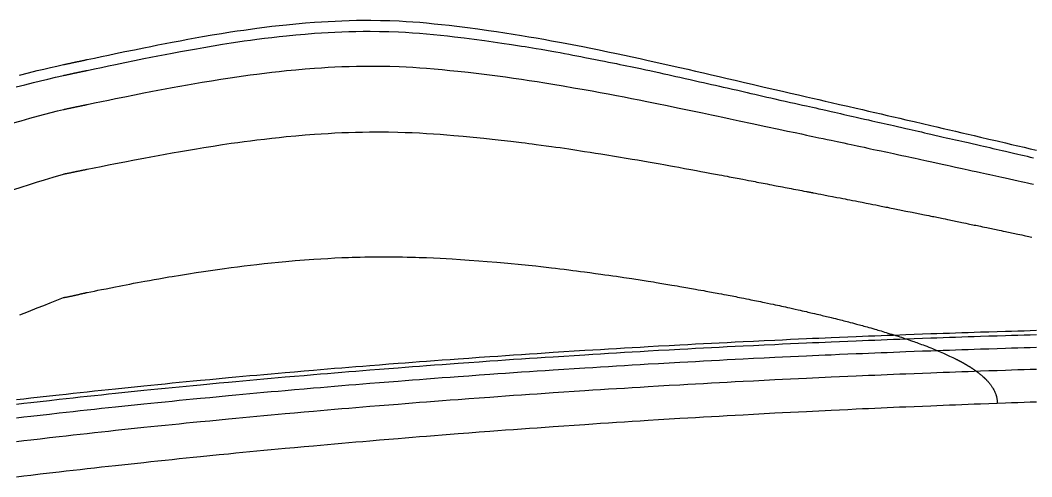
# Model space of a CAD drawing. Extents: x 0 to 9000, y -315 to 2087.
# Drawn here: x 5401 to 6892, y 1413 to 2087 of the extents above; entities that cross this region are included whole.
import ezdxf

# ---------------------------------------------------------------- set-up
doc = ezdxf.new("R2010")
doc.units = 0

msp = doc.modelspace()

# ---------------------------------------------------------------- linework, layer by layer
at = {"layer": 'LAY0', "color": 2}
for points in [[(5465.02, 2021.12), (5465.75, 2021.28), (5466.48, 2021.43), (5467.21, 2021.59), (5467.94, 2021.75), (5468.91, 2021.96), (5469.88, 2022.17), (5470.85, 2022.38), (5471.58, 2022.53), (5472.31, 2022.69), (5473.04, 2022.85), (5473.77, 2023), (5474.5, 2023.16), (5475.22, 2023.32), (5475.95, 2023.47), (5476.68, 2023.63), (5477.65, 2023.84), (5478.62, 2024.04), (5479.6, 2024.25), (5480.33, 2024.41), (5481.05, 2024.56), (5481.78, 2024.72), (5482.51, 2024.88), (5483.24, 2025.03), (5483.97, 2025.19), (5484.7, 2025.34), (5485.43, 2025.5), (5486.4, 2025.71), (5487.37, 2025.91), (5488.34, 2026.12), (5489.07, 2026.28), (5489.8, 2026.43), (5490.53, 2026.59), (5491.26, 2026.74), (5491.98, 2026.9), (5492.71, 2027.05), (5493.44, 2027.21), (5494.17, 2027.36), (5495.14, 2027.57), (5496.11, 2027.77), (5497.09, 2027.98), (5497.81, 2028.14), (5498.54, 2028.29), (5499.27, 2028.45), (5500, 2028.6), (5510.38, 2030.8), (5520.78, 2033), (5531.18, 2035.2), (5541.59, 2037.38), (5555.49, 2040.28), (5569.39, 2043.15), (5583.29, 2045.98), (5593.72, 2048.08), (5604.15, 2050.15), (5614.58, 2052.19), (5625, 2054.2), (5636.69, 2056.41), (5648.05, 2058.51), (5659.12, 2060.52), (5669.93, 2062.43), (5683.98, 2064.84), (5697.67, 2067.1), (5711.06, 2069.22), (5720.94, 2070.72), (5730.71, 2072.16), (5740.39, 2073.52), (5750, 2074.83), (5761.13, 2076.27), (5772.09, 2077.61), (5782.9, 2078.85), (5793.58, 2080), (5807.6, 2081.38), (5821.42, 2082.6), (5835.05, 2083.65), (5845.16, 2084.33), (5855.18, 2084.93), (5865.12, 2085.43), (5875, 2085.84), (5885.91, 2086.19), (5896.71, 2086.43), (5907.41, 2086.56), (5918.02, 2086.57), (5932.02, 2086.41), (5945.87, 2086.05), (5959.58, 2085.49), (5969.78, 2084.94), (5979.92, 2084.27), (5989.99, 2083.49), (6000, 2082.6), (6011.12, 2081.5), (6022.3, 2080.33), (6033.57, 2079.08), (6044.93, 2077.74), (6060.23, 2075.84), (6075.72, 2073.79), (6091.42, 2071.59), (6103.35, 2069.84), (6115.42, 2068.01), (6127.63, 2066.08), (6140, 2064.07), (6150.87, 2062.25), (6161.83, 2060.37), (6172.89, 2058.42), (6184.06, 2056.41), (6199.17, 2053.61), (6214.57, 2050.69), (6230.3, 2047.62), (6242.35, 2045.22), (6254.63, 2042.73), (6267.18, 2040.15), (6280, 2037.46), (6291.68, 2034.99), (6303.36, 2032.48), (6315.04, 2029.94), (6326.72, 2027.38), (6342.29, 2023.92), (6357.86, 2020.43), (6373.42, 2016.91), (6385.07, 2014.25), (6396.73, 2011.57), (6408.37, 2008.89), (6420, 2006.2), (6431.65, 2003.49), (6443.31, 2000.78), (6454.97, 1998.06), (6466.64, 1995.34), (6482.2, 1991.71), (6497.77, 1988.08), (6513.34, 1984.46), (6525.01, 1981.75), (6536.68, 1979.05), (6548.34, 1976.37), (6560, 1973.7), (6569.17, 1971.6), (6578.34, 1969.51), (6587.51, 1967.41), (6596.67, 1965.3), (6608.9, 1962.5), (6621.12, 1959.69), (6633.34, 1956.87), (6642.51, 1954.76), (6651.67, 1952.64), (6660.84, 1950.53), (6670, 1948.41), (6679.17, 1946.29), (6688.34, 1944.16), (6697.5, 1942.04), (6706.67, 1939.91), (6718.9, 1937.07), (6731.12, 1934.23), (6743.34, 1931.38), (6752.51, 1929.25), (6761.67, 1927.11), (6770.84, 1924.97), (6780, 1922.83), (6789.17, 1920.69), (6798.34, 1918.54), (6807.5, 1916.4), (6816.67, 1914.25), (6828.89, 1911.39), (6841.12, 1908.52), (6853.34, 1905.65), (6862.5, 1903.5), (6871.67, 1901.35), (6880.84, 1899.19), (6890, 1897.04), (6899.17, 1894.88)], [(5465.02, 2005.2), (5465.75, 2005.35), (5466.48, 2005.51), (5467.21, 2005.66), (5467.94, 2005.82), (5468.91, 2006.03), (5469.88, 2006.24), (5470.85, 2006.44), (5471.58, 2006.6), (5472.31, 2006.76), (5473.04, 2006.91), (5473.77, 2007.06), (5474.5, 2007.22), (5475.22, 2007.37), (5475.95, 2007.53), (5476.68, 2007.68), (5477.65, 2007.89), (5478.63, 2008.1), (5479.6, 2008.31), (5480.33, 2008.46), (5481.05, 2008.62), (5481.78, 2008.78), (5482.51, 2008.93), (5483.24, 2009.08), (5483.97, 2009.24), (5484.7, 2009.39), (5485.43, 2009.55), (5486.4, 2009.76), (5487.37, 2009.96), (5488.34, 2010.17), (5489.07, 2010.33), (5489.8, 2010.48), (5490.53, 2010.64), (5491.26, 2010.79), (5491.98, 2010.94), (5492.71, 2011.1), (5493.44, 2011.25), (5494.17, 2011.41), (5495.14, 2011.61), (5496.11, 2011.82), (5497.08, 2012.03), (5497.81, 2012.18), (5498.54, 2012.34), (5499.27, 2012.49), (5500, 2012.64), (5510.38, 2014.81), (5520.77, 2016.99), (5531.18, 2019.17), (5541.59, 2021.34), (5555.49, 2024.23), (5569.39, 2027.1), (5583.3, 2029.92), (5593.73, 2032.01), (5604.16, 2034.07), (5614.58, 2036.08), (5625, 2038.06), (5637.46, 2040.38), (5649.34, 2042.55), (5660.72, 2044.58), (5671.65, 2046.49), (5685.66, 2048.87), (5699.12, 2051.08), (5712.18, 2053.13), (5721.76, 2054.58), (5731.23, 2055.96), (5740.63, 2057.27), (5750, 2058.53), (5761.07, 2059.94), (5772, 2061.26), (5782.79, 2062.49), (5793.45, 2063.63), (5807.47, 2065), (5821.29, 2066.22), (5834.94, 2067.28), (5845.07, 2067.97), (5855.12, 2068.57), (5865.09, 2069.09), (5875, 2069.52), (5885.48, 2069.88), (5895.96, 2070.12), (5906.41, 2070.26), (5916.86, 2070.28), (5930.77, 2070.14), (5944.66, 2069.81), (5958.52, 2069.28), (5968.91, 2068.75), (5979.28, 2068.12), (5989.65, 2067.37), (6000, 2066.52), (6010.34, 2065.57), (6020.6, 2064.55), (6030.88, 2063.46), (6041.27, 2062.28), (6055.45, 2060.57), (6070.2, 2058.68), (6085.74, 2056.57), (6098.08, 2054.82), (6111.14, 2052.92), (6125.06, 2050.83), (6140, 2048.53), (6145.35, 2047.69), (6150.74, 2046.82), (6156.18, 2045.93), (6161.68, 2045.01), (6169.15, 2043.74), (6176.79, 2042.41), (6184.66, 2041.01), (6190.72, 2039.91), (6196.96, 2038.77), (6203.38, 2037.57), (6210, 2036.33), (6215.84, 2035.22), (6221.68, 2034.1), (6227.51, 2032.97), (6233.35, 2031.83), (6241.13, 2030.31), (6248.91, 2028.77), (6256.68, 2027.23), (6262.51, 2026.07), (6268.34, 2024.91), (6274.17, 2023.75), (6280, 2022.58), (6285.19, 2021.54), (6290.36, 2020.49), (6295.55, 2019.42), (6300.81, 2018.33), (6307.97, 2016.82), (6315.4, 2015.24), (6323.2, 2013.56), (6329.36, 2012.22), (6335.84, 2010.8), (6342.7, 2009.28), (6350, 2007.66), (6355.79, 2006.37), (6361.61, 2005.07), (6367.44, 2003.76), (6373.29, 2002.45), (6381.09, 2000.7), (6388.9, 1998.95), (6396.71, 1997.2), (6402.55, 1995.89), (6408.39, 1994.59), (6414.2, 1993.3), (6420, 1992.02), (6425.84, 1990.73), (6431.68, 1989.43), (6437.52, 1988.12), (6443.35, 1986.8), (6451.13, 1985.03), (6458.91, 1983.25), (6466.68, 1981.46), (6472.51, 1980.11), (6478.34, 1978.76), (6484.17, 1977.41), (6490, 1976.06), (6495.81, 1974.72), (6501.64, 1973.37), (6507.46, 1972.02), (6513.3, 1970.68), (6521.08, 1968.9), (6528.87, 1967.13), (6536.66, 1965.37), (6542.5, 1964.06), (6548.34, 1962.76), (6554.17, 1961.47), (6560, 1960.2), (6564.59, 1959.19), (6569.18, 1958.19), (6573.76, 1957.17), (6578.35, 1956.15), (6584.46, 1954.78), (6590.57, 1953.4), (6596.68, 1952.02), (6601.26, 1950.97), (6605.84, 1949.93), (6610.42, 1948.88), (6615, 1947.83), (6619.57, 1946.79), (6624.15, 1945.74), (6628.73, 1944.69), (6633.31, 1943.65), (6639.43, 1942.25), (6645.55, 1940.86), (6651.67, 1939.48), (6656.25, 1938.45), (6660.84, 1937.42), (6665.42, 1936.4), (6670, 1935.39), (6674.59, 1934.37), (6679.18, 1933.35), (6683.76, 1932.32), (6688.35, 1931.28), (6694.46, 1929.89), (6700.57, 1928.5), (6706.68, 1927.09), (6711.26, 1926.04), (6715.84, 1924.98), (6720.42, 1923.92), (6725, 1922.86), (6729.57, 1921.8), (6734.15, 1920.74), (6738.73, 1919.68), (6743.31, 1918.62), (6749.43, 1917.21), (6755.55, 1915.81), (6761.66, 1914.41), (6766.25, 1913.36), (6770.84, 1912.33), (6775.42, 1911.29), (6780, 1910.27), (6784.59, 1909.24), (6789.17, 1908.21), (6793.76, 1907.17), (6798.35, 1906.12), (6804.46, 1904.72), (6810.57, 1903.31), (6816.68, 1901.89), (6821.26, 1900.82), (6825.84, 1899.76), (6830.42, 1898.69), (6835, 1897.62), (6839.58, 1896.55), (6844.16, 1895.48), (6848.74, 1894.41), (6853.32, 1893.34), (6859.43, 1891.92), (6865.54, 1890.5), (6871.66, 1889.09), (6876.24, 1888.04), (6880.83, 1886.99), (6885.42, 1885.95), (6890, 1884.91), (6894.58, 1883.88)], [(5400.16, 2005.82), (5413.08, 2009.08), (5426.02, 2012.23), (5435.75, 2014.54), (5445.49, 2016.79), (5455.25, 2018.98), (5465.02, 2021.12)], [(5465.02, 1955.05), (5465.75, 1955.2), (5466.48, 1955.35), (5467.21, 1955.5), (5467.94, 1955.65), (5468.91, 1955.85), (5469.88, 1956.05), (5470.85, 1956.25), (5471.58, 1956.4), (5472.31, 1956.56), (5473.04, 1956.71), (5473.77, 1956.86), (5474.5, 1957.01), (5475.22, 1957.16), (5475.95, 1957.32), (5476.68, 1957.47), (5477.65, 1957.68), (5478.63, 1957.88), (5479.6, 1958.09), (5480.33, 1958.24), (5481.06, 1958.39), (5481.78, 1958.55), (5482.51, 1958.7), (5483.24, 1958.86), (5483.97, 1959.01), (5484.7, 1959.16), (5485.43, 1959.32), (5486.4, 1959.52), (5487.37, 1959.73), (5488.34, 1959.94), (5489.07, 1960.09), (5489.8, 1960.24), (5490.53, 1960.4), (5491.26, 1960.55), (5491.99, 1960.71), (5492.71, 1960.86), (5493.44, 1961.01), (5494.17, 1961.17), (5495.14, 1961.37), (5496.11, 1961.57), (5497.08, 1961.78), (5497.81, 1961.93), (5498.54, 1962.08), (5499.27, 1962.23), (5500, 1962.38), (5510.4, 1964.54), (5520.8, 1966.69), (5531.2, 1968.83), (5541.61, 1970.96), (5555.49, 1973.77), (5569.38, 1976.55), (5583.27, 1979.3), (5593.7, 1981.33), (5604.13, 1983.34), (5614.56, 1985.32), (5625, 1987.27), (5636.36, 1989.36), (5647.49, 1991.36), (5658.42, 1993.27), (5669.15, 1995.11), (5683.19, 1997.44), (5696.96, 1999.64), (5710.49, 2001.72), (5720.5, 2003.2), (5730.42, 2004.61), (5740.24, 2005.96), (5750, 2007.25), (5761.08, 2008.65), (5772, 2009.95), (5782.79, 2011.16), (5793.45, 2012.29), (5807.47, 2013.65), (5821.29, 2014.86), (5834.94, 2015.91), (5845.07, 2016.6), (5855.12, 2017.2), (5865.09, 2017.72), (5875, 2018.16), (5886.02, 2018.54), (5896.91, 2018.82), (5907.67, 2019), (5918.3, 2019.07), (5932.32, 2019), (5946.15, 2018.75), (5959.82, 2018.31), (5969.97, 2017.86), (5980.05, 2017.3), (5990.05, 2016.63), (6000, 2015.86), (6011.51, 2014.87), (6023.04, 2013.82), (6034.59, 2012.69), (6046.16, 2011.5), (6061.64, 2009.81), (6077.17, 2008), (6092.77, 2006.06), (6104.51, 2004.53), (6116.29, 2002.94), (6128.12, 2001.27), (6140, 1999.53), (6151.49, 1997.8), (6162.99, 1996.02), (6174.49, 1994.2), (6186.01, 1992.33), (6201.43, 1989.77), (6216.91, 1987.12), (6232.49, 1984.38), (6244.24, 1982.26), (6256.08, 1980.09), (6267.99, 1977.87), (6280, 1975.58), (6291.21, 1973.42), (6302.34, 1971.24), (6313.45, 1969.06), (6324.58, 1966.85), (6339.54, 1963.84), (6354.71, 1960.76), (6370.23, 1957.57), (6382.16, 1955.1), (6394.39, 1952.54), (6406.99, 1949.89), (6420, 1947.13), (6427.33, 1945.57), (6436.62, 1943.59), (6447.84, 1941.19), (6460.78, 1938.43), (6479.98, 1934.33), (6500.01, 1930.05), (6519.21, 1925.95), (6532.16, 1923.19), (6543.38, 1920.81), (6552.67, 1918.84), (6560, 1917.29), (6564.75, 1916.29), (6569.41, 1915.3), (6574, 1914.33), (6578.53, 1913.38), (6584.52, 1912.11), (6590.49, 1910.84), (6596.48, 1909.57), (6601.01, 1908.61), (6605.59, 1907.63), (6610.25, 1906.64), (6615, 1905.63), (6620.84, 1904.38), (6625.91, 1903.3), (6630.46, 1902.33), (6634.65, 1901.43), (6639.93, 1900.31), (6645.08, 1899.2), (6650.35, 1898.07), (6654.54, 1897.18), (6659.09, 1896.2), (6664.16, 1895.12), (6670, 1893.87), (6674.76, 1892.85), (6679.42, 1891.85), (6684, 1890.87), (6688.53, 1889.89), (6694.52, 1888.6), (6700.49, 1887.32), (6706.48, 1886.02), (6711.01, 1885.04), (6715.59, 1884.05), (6720.25, 1883.04), (6725, 1882), (6728.89, 1881.16), (6733.13, 1880.24), (6737.68, 1879.25), (6742.47, 1878.2), (6749.12, 1876.75), (6755.87, 1875.29), (6762.52, 1873.84), (6767.32, 1872.8), (6771.87, 1871.81), (6776.11, 1870.89), (6780, 1870.05), (6784.76, 1869.02), (6789.42, 1868.01), (6794.01, 1867.01), (6798.54, 1866.02), (6804.53, 1864.72), (6810.49, 1863.41), (6816.47, 1862.09), (6821, 1861.1), (6825.58, 1860.09), (6830.24, 1859.06), (6835, 1858.01), (6839.22, 1857.07), (6843.63, 1856.1), (6848.2, 1855.09), (6852.89, 1854.05), (6859.28, 1852.64), (6865.71, 1851.22), (6872.1, 1849.81), (6876.79, 1848.78), (6881.36, 1847.78), (6885.78, 1846.82), (6890, 1845.9), (6894.77, 1844.86)], [(5395.3, 1988.15), (5407.67, 1991.35), (5420.63, 1994.61), (5430.86, 1997.12), (5441.6, 1999.71), (5452.95, 2002.39), (5465.02, 2005.2)], [(5389.36, 1934.64), (5402.41, 1938.4), (5415.25, 1942.01), (5427.91, 1945.47), (5437.31, 1947.98), (5446.62, 1950.41), (5455.85, 1952.77), (5465.02, 1955.05)], [(5465.02, 1859.83), (5465.75, 1859.96), (5466.48, 1860.1), (5467.21, 1860.23), (5467.94, 1860.37), (5468.91, 1860.56), (5469.88, 1860.76), (5470.86, 1860.95), (5471.58, 1861.09), (5472.31, 1861.24), (5473.04, 1861.38), (5473.77, 1861.53), (5474.5, 1861.68), (5475.23, 1861.82), (5475.96, 1861.97), (5476.68, 1862.12), (5477.66, 1862.33), (5478.63, 1862.53), (5479.6, 1862.73), (5480.33, 1862.89), (5481.05, 1863.04), (5481.78, 1863.19), (5482.51, 1863.34), (5483.24, 1863.5), (5483.97, 1863.65), (5484.7, 1863.8), (5485.43, 1863.96), (5486.4, 1864.17), (5487.37, 1864.37), (5488.34, 1864.58), (5489.07, 1864.73), (5489.8, 1864.89), (5490.53, 1865.04), (5491.26, 1865.19), (5491.98, 1865.35), (5492.71, 1865.5), (5493.44, 1865.65), (5494.17, 1865.81), (5495.14, 1866.01), (5496.11, 1866.21), (5497.09, 1866.42), (5497.82, 1866.57), (5498.55, 1866.72), (5499.27, 1866.86), (5500, 1867.01), (5510.3, 1869.07), (5520.66, 1871.15), (5531.06, 1873.22), (5541.49, 1875.3), (5555.44, 1878.04), (5569.41, 1880.76), (5583.38, 1883.43), (5593.83, 1885.4), (5604.26, 1887.32), (5614.65, 1889.21), (5625, 1891.04), (5637.46, 1893.19), (5649.34, 1895.21), (5660.71, 1897.11), (5671.65, 1898.89), (5685.66, 1901.11), (5699.13, 1903.17), (5712.18, 1905.08), (5721.77, 1906.43), (5731.24, 1907.72), (5740.63, 1908.95), (5750, 1910.13), (5760.99, 1911.44), (5771.85, 1912.68), (5782.6, 1913.84), (5793.23, 1914.92), (5807.24, 1916.24), (5821.08, 1917.42), (5834.76, 1918.47), (5844.92, 1919.17), (5855.01, 1919.8), (5865.04, 1920.35), (5875, 1920.83), (5885.25, 1921.23), (5895.53, 1921.55), (5905.85, 1921.78), (5916.2, 1921.92), (5930.04, 1921.96), (5943.94, 1921.84), (5957.89, 1921.56), (5968.38, 1921.24), (5978.9, 1920.83), (5989.44, 1920.33), (6000, 1919.75), (6010.11, 1919.11), (6020.13, 1918.41), (6030.16, 1917.64), (6040.31, 1916.8), (6054.22, 1915.56), (6068.79, 1914.16), (6084.31, 1912.57), (6096.74, 1911.24), (6110.05, 1909.76), (6124.39, 1908.12), (6140, 1906.29), (6145.29, 1905.65), (6150.61, 1904.99), (6156, 1904.31), (6161.47, 1903.6), (6168.9, 1902.61), (6176.54, 1901.57), (6184.42, 1900.47), (6190.52, 1899.6), (6196.8, 1898.69), (6203.29, 1897.73), (6210, 1896.73), (6215.65, 1895.87), (6221.4, 1895), (6227.23, 1894.1), (6233.12, 1893.19), (6241.04, 1891.95), (6248.98, 1890.7), (6256.9, 1889.45), (6262.79, 1888.51), (6268.62, 1887.58), (6274.36, 1886.66), (6280, 1885.76), (6285.76, 1884.83), (6291.56, 1883.88), (6297.4, 1882.91), (6303.26, 1881.92), (6311.1, 1880.58), (6318.96, 1879.21), (6326.79, 1877.84), (6332.65, 1876.8), (6338.47, 1875.76), (6344.26, 1874.72), (6350, 1873.68), (6354.6, 1872.84), (6359.81, 1871.89), (6365.57, 1870.84), (6371.78, 1869.7), (6380.53, 1868.09), (6389.48, 1866.45), (6398.23, 1864.84), (6404.44, 1863.69), (6410.19, 1862.63), (6415.4, 1861.67), (6420, 1860.83), (6422.89, 1860.29), (6425.8, 1859.76), (6428.72, 1859.21), (6431.64, 1858.67), (6435.55, 1857.94), (6439.46, 1857.2), (6443.37, 1856.46), (6446.29, 1855.91), (6449.21, 1855.36), (6452.11, 1854.8), (6455, 1854.25), (6457.81, 1853.72), (6460.67, 1853.17), (6463.59, 1852.61), (6466.54, 1852.04), (6470.51, 1851.28), (6474.49, 1850.52), (6478.46, 1849.75), (6481.41, 1849.18), (6484.33, 1848.62), (6487.19, 1848.07), (6490, 1847.53), (6493.37, 1846.88), (6496.47, 1846.28), (6499.38, 1845.72), (6502.16, 1845.18), (6505.74, 1844.49), (6509.26, 1843.81), (6512.84, 1843.12), (6515.62, 1842.59), (6518.53, 1842.03), (6521.63, 1841.43), (6525, 1840.79), (6528.57, 1840.1), (6531.75, 1839.49), (6534.66, 1838.93), (6537.37, 1838.41), (6540.81, 1837.75), (6544.19, 1837.11), (6547.63, 1836.45), (6550.34, 1835.93), (6553.25, 1835.38), (6556.43, 1834.77), (6560, 1834.08), (6560.88, 1833.92), (6561.76, 1833.75), (6562.64, 1833.58), (6563.52, 1833.41), (6564.69, 1833.18), (6565.87, 1832.96), (6567.05, 1832.73), (6567.93, 1832.56), (6568.81, 1832.39), (6569.69, 1832.22), (6570.57, 1832.06), (6573.64, 1831.46), (6577.23, 1830.77), (6581.29, 1829.99), (6585.76, 1829.12), (6592.14, 1827.89), (6598.71, 1826.61), (6605.09, 1825.37), (6609.56, 1824.51), (6613.62, 1823.72), (6617.21, 1823.02), (6620.28, 1822.42), (6624.11, 1821.68), (6628.11, 1820.9), (6632.24, 1820.09), (6636.48, 1819.26), (6642.25, 1818.13), (6648.05, 1816.99), (6653.81, 1815.85), (6658.05, 1815.01), (6662.18, 1814.19), (6666.18, 1813.4), (6670, 1812.63), (6672.52, 1812.12), (6674.91, 1811.64), (6677.2, 1811.18), (6679.42, 1810.73), (6682.32, 1810.15), (6685.18, 1809.58), (6688.08, 1809), (6690.3, 1808.55), (6692.59, 1808.09), (6694.98, 1807.61), (6697.5, 1807.11), (6699.79, 1806.65), (6702.08, 1806.19), (6704.37, 1805.73), (6706.67, 1805.28), (6709.72, 1804.66), (6712.78, 1804.05), (6715.83, 1803.44), (6718.13, 1802.98), (6720.42, 1802.53), (6722.71, 1802.07), (6725, 1801.61), (6727.24, 1801.16), (6729.5, 1800.71), (6731.79, 1800.25), (6734.1, 1799.78), (6737.2, 1799.16), (6740.3, 1798.54), (6743.4, 1797.91), (6745.71, 1797.45), (6748, 1796.98), (6750.26, 1796.53), (6752.5, 1796.07), (6754.78, 1795.61), (6757.07, 1795.14), (6759.36, 1794.67), (6761.66, 1794.2), (6764.72, 1793.57), (6767.79, 1792.94), (6770.85, 1792.31), (6773.15, 1791.83), (6775.44, 1791.35), (6777.72, 1790.88), (6780, 1790.4), (6782.35, 1789.91), (6784.66, 1789.42), (6786.96, 1788.94), (6789.23, 1788.46), (6792.24, 1787.84), (6795.25, 1787.21), (6798.27, 1786.58), (6800.54, 1786.11), (6802.83, 1785.63), (6805.15, 1785.15), (6807.5, 1784.67), (6809.79, 1784.19), (6812.08, 1783.72), (6814.37, 1783.24), (6816.67, 1782.77), (6819.72, 1782.14), (6822.78, 1781.51), (6825.83, 1780.87), (6828.13, 1780.4), (6830.42, 1779.93), (6832.71, 1779.45), (6835, 1778.98), (6837.28, 1778.51), (6839.57, 1778.03), (6841.86, 1777.56), (6844.15, 1777.08), (6847.22, 1776.44), (6850.29, 1775.8), (6853.35, 1775.16), (6855.65, 1774.68), (6857.94, 1774.2), (6860.22, 1773.72), (6862.5, 1773.24), (6864.8, 1772.76), (6867.1, 1772.27), (6869.39, 1771.79), (6871.68, 1771.3), (6874.73, 1770.65), (6877.78, 1770), (6880.83, 1769.35), (6883.12, 1768.85), (6885.41, 1768.36), (6887.7, 1767.86), (6890, 1767.36), (6892.32, 1766.86)], [(5391.51, 1836.85), (5402.7, 1840.47), (5414.99, 1844.37), (5425.25, 1847.58), (5436.72, 1851.14), (5449.8, 1855.17), (5465.02, 1859.83)], [(5465.02, 1677.81), (5465.66, 1677.91), (5466.28, 1678), (5466.9, 1678.1), (5467.51, 1678.21), (5468.35, 1678.35), (5469.24, 1678.51), (5470.19, 1678.69), (5470.96, 1678.83), (5471.81, 1678.99), (5472.73, 1679.17), (5473.77, 1679.38), (5474.5, 1679.52), (5475.22, 1679.67), (5475.95, 1679.83), (5476.68, 1679.98), (5477.66, 1680.19), (5478.63, 1680.41), (5479.6, 1680.62), (5480.33, 1680.79), (5481.06, 1680.95), (5481.79, 1681.11), (5482.51, 1681.28), (5483.24, 1681.44), (5483.97, 1681.61), (5484.7, 1681.78), (5485.43, 1681.95), (5486.4, 1682.17), (5487.37, 1682.4), (5488.34, 1682.63), (5489.07, 1682.8), (5489.8, 1682.96), (5490.53, 1683.13), (5491.26, 1683.3), (5491.98, 1683.46), (5492.71, 1683.63), (5493.44, 1683.79), (5494.16, 1683.96), (5495.14, 1684.18), (5496.11, 1684.39), (5497.08, 1684.61), (5497.81, 1684.77), (5498.54, 1684.92), (5499.27, 1685.07), (5500, 1685.22), (5505.21, 1686.28), (5510.41, 1687.33), (5515.62, 1688.38), (5520.82, 1689.43), (5527.76, 1690.81), (5534.7, 1692.2), (5541.65, 1693.57), (5546.86, 1694.59), (5552.07, 1695.6), (5557.28, 1696.61), (5562.5, 1697.61), (5568.26, 1698.71), (5573.89, 1699.77), (5579.39, 1700.8), (5584.77, 1701.79), (5591.79, 1703.07), (5598.66, 1704.3), (5605.39, 1705.49), (5610.36, 1706.35), (5615.28, 1707.2), (5620.16, 1708.02), (5625, 1708.82), (5637.27, 1710.83), (5649.02, 1712.71), (5660.32, 1714.48), (5671.22, 1716.14), (5685.23, 1718.21), (5698.75, 1720.14), (5711.88, 1721.93), (5721.54, 1723.19), (5731.09, 1724.39), (5740.56, 1725.53), (5750, 1726.61), (5760.72, 1727.79), (5771.37, 1728.9), (5781.96, 1729.95), (5792.48, 1730.93), (5806.44, 1732.14), (5820.3, 1733.24), (5834.07, 1734.23), (5844.36, 1734.9), (5854.6, 1735.5), (5864.82, 1736.05), (5875, 1736.53), (5880.05, 1736.75), (5885.13, 1736.94), (5890.23, 1737.12), (5895.35, 1737.27), (5902.23, 1737.45), (5909.16, 1737.6), (5916.14, 1737.71), (5921.42, 1737.77), (5926.74, 1737.81), (5932.1, 1737.84), (5937.5, 1737.84), (5942.5, 1737.83), (5947.53, 1737.8), (5952.58, 1737.75), (5957.68, 1737.69), (5964.52, 1737.58), (5971.44, 1737.45), (5978.44, 1737.28), (5983.74, 1737.14), (5989.1, 1736.98), (5994.52, 1736.8), (6000, 1736.61), (6010.47, 1736.2), (6020.03, 1735.76), (6029.09, 1735.28), (6037.97, 1734.75), (6050.02, 1733.96), (6062.87, 1733.03), (6077.2, 1731.9), (6089.43, 1730.89), (6103.47, 1729.69), (6120, 1728.24), (6140, 1726.44), (6145.27, 1725.95), (6150.55, 1725.44), (6155.88, 1724.9), (6161.27, 1724.34), (6168.62, 1723.54), (6176.18, 1722.69), (6184.03, 1721.77), (6190.14, 1721.03), (6196.49, 1720.25), (6203.09, 1719.42), (6210, 1718.54), (6215.49, 1717.83), (6221.17, 1717.08), (6226.99, 1716.31), (6232.93, 1715.51), (6240.97, 1714.42), (6249.05, 1713.32), (6257.08, 1712.23), (6263.02, 1711.41), (6268.84, 1710.61), (6274.51, 1709.83), (6280, 1709.08), (6282.74, 1708.7), (6285.51, 1708.32), (6288.3, 1707.92), (6291.11, 1707.52), (6294.91, 1706.96), (6298.78, 1706.39), (6302.71, 1705.8), (6305.71, 1705.34), (6308.75, 1704.87), (6311.85, 1704.39), (6315, 1703.9), (6317.9, 1703.44), (6320.81, 1702.97), (6323.73, 1702.5), (6326.65, 1702.03), (6330.56, 1701.39), (6334.46, 1700.74), (6338.36, 1700.1), (6341.28, 1699.61), (6344.2, 1699.12), (6347.1, 1698.62), (6350, 1698.13), (6352.84, 1697.65), (6355.72, 1697.15), (6358.64, 1696.65), (6361.58, 1696.15), (6365.53, 1695.46), (6369.48, 1694.78), (6373.43, 1694.09), (6376.37, 1693.57), (6379.28, 1693.06), (6382.16, 1692.56), (6385, 1692.06), (6387.71, 1691.58), (6390.54, 1691.08), (6393.45, 1690.57), (6396.43, 1690.04), (6400.47, 1689.32), (6404.54, 1688.6), (6408.58, 1687.87), (6411.56, 1687.34), (6414.47, 1686.82), (6417.29, 1686.31), (6420, 1685.82), (6422.75, 1685.32), (6425.51, 1684.82), (6428.28, 1684.31), (6431.05, 1683.79), (6434.75, 1683.1), (6438.44, 1682.4), (6442.14, 1681.69), (6444.91, 1681.16), (6447.67, 1680.62), (6450.42, 1680.09), (6453.17, 1679.55), (6455.87, 1679.02), (6458.61, 1678.48), (6461.37, 1677.93), (6464.16, 1677.38), (6467.89, 1676.63), (6471.63, 1675.88), (6475.36, 1675.13), (6478.14, 1674.56), (6480.9, 1674), (6483.63, 1673.44), (6486.33, 1672.89), (6489.28, 1672.28), (6492.3, 1671.66), (6495.36, 1671.03), (6498.47, 1670.39), (6502.66, 1669.51), (6506.86, 1668.64), (6511.04, 1667.76), (6514.15, 1667.1), (6517.21, 1666.45), (6520.22, 1665.81), (6523.17, 1665.17), (6526.21, 1664.52), (6529.28, 1663.85), (6532.35, 1663.18), (6535.43, 1662.51), (6539.54, 1661.6), (6543.66, 1660.68), (6547.77, 1659.75), (6550.85, 1659.05), (6553.91, 1658.35), (6556.96, 1657.64), (6560, 1656.93), (6562.2, 1656.41), (6564.45, 1655.88), (6566.74, 1655.34), (6569.06, 1654.79), (6572.19, 1654.05), (6575.32, 1653.3), (6578.45, 1652.56), (6580.77, 1652), (6583.05, 1651.45), (6585.3, 1650.91), (6587.5, 1650.38), (6589.76, 1649.83), (6592.04, 1649.28), (6594.33, 1648.72), (6596.63, 1648.16), (6599.72, 1647.4), (6602.8, 1646.64), (6605.88, 1645.88), (6608.18, 1645.3), (6610.47, 1644.73), (6612.75, 1644.16), (6615, 1643.59), (6617.47, 1642.96), (6619.9, 1642.34), (6622.3, 1641.72), (6624.65, 1641.11), (6627.74, 1640.31), (6630.78, 1639.51), (6633.77, 1638.71), (6635.98, 1638.12), (6638.17, 1637.53), (6640.34, 1636.95), (6642.5, 1636.36), (6644.88, 1635.7), (6647.24, 1635.05), (6649.58, 1634.4), (6651.9, 1633.74), (6654.96, 1632.87), (6657.99, 1632), (6661.01, 1631.13), (6663.26, 1630.47), (6665.51, 1629.8), (6667.76, 1629.13), (6670, 1628.46), (6672.6, 1627.67), (6675.12, 1626.91), (6677.57, 1626.16), (6679.97, 1625.42), (6683.07, 1624.46), (6686.08, 1623.53), (6689.02, 1622.6), (6691.19, 1621.92), (6693.32, 1621.24), (6695.42, 1620.57), (6697.5, 1619.9), (6699.98, 1619.09), (6702.42, 1618.29), (6704.82, 1617.5), (6707.18, 1616.71), (6710.26, 1615.67), (6713.29, 1614.64), (6716.27, 1613.61), (6718.48, 1612.83), (6720.67, 1612.06), (6722.84, 1611.28), (6725, 1610.51), (6727.42, 1609.62), (6729.81, 1608.74), (6732.17, 1607.86), (6734.51, 1606.98), (6737.58, 1605.8), (6740.62, 1604.62), (6743.63, 1603.43), (6745.86, 1602.53), (6748.09, 1601.62), (6750.3, 1600.71), (6752.5, 1599.79), (6754.92, 1598.77), (6757.31, 1597.75), (6759.68, 1596.72), (6762.03, 1595.69), (6765.12, 1594.3), (6768.18, 1592.91), (6771.19, 1591.51), (6773.43, 1590.45), (6775.64, 1589.39), (6777.83, 1588.32), (6780, 1587.25), (6780.32, 1587.09), (6780.64, 1586.93), (6780.96, 1586.77), (6781.28, 1586.61), (6781.71, 1586.4), (6782.13, 1586.18), (6782.56, 1585.97), (6782.88, 1585.8), (6783.2, 1585.64), (6783.51, 1585.48), (6783.83, 1585.31), (6784.15, 1585.15), (6784.47, 1584.98), (6784.79, 1584.82), (6785.11, 1584.65), (6785.54, 1584.43), (6785.97, 1584.2), (6786.39, 1583.98), (6786.71, 1583.81), (6787.03, 1583.64), (6787.35, 1583.47), (6787.67, 1583.3), (6787.99, 1583.12), (6788.32, 1582.95), (6788.64, 1582.77), (6788.96, 1582.6), (6789.39, 1582.37), (6789.81, 1582.13), (6790.24, 1581.9), (6790.55, 1581.72), (6790.87, 1581.55), (6791.19, 1581.37), (6791.5, 1581.2), (6791.82, 1581.02), (6792.15, 1580.83), (6792.47, 1580.65), (6792.79, 1580.47), (6793.22, 1580.23), (6793.65, 1579.98), (6794.07, 1579.74), (6794.39, 1579.55), (6794.7, 1579.37), (6795.02, 1579.19), (6795.33, 1579.01), (6795.66, 1578.81), (6795.98, 1578.62), (6796.31, 1578.43), (6796.63, 1578.24), (6797.06, 1577.99), (6797.48, 1577.73), (6797.91, 1577.47), (6798.22, 1577.28), (6798.54, 1577.09), (6798.85, 1576.9), (6799.17, 1576.71), (6799.49, 1576.5), (6799.82, 1576.3), (6800.14, 1576.1), (6800.46, 1575.9), (6800.89, 1575.63), (6801.32, 1575.36), (6801.74, 1575.09), (6802.06, 1574.89), (6802.37, 1574.69), (6802.69, 1574.49), (6803, 1574.28), (6803.33, 1574.07), (6803.65, 1573.86), (6803.98, 1573.65), (6804.3, 1573.43), (6804.73, 1573.15), (6805.15, 1572.86), (6805.58, 1572.58), (6805.89, 1572.37), (6806.21, 1572.15), (6806.52, 1571.94), (6806.83, 1571.72), (6807.16, 1571.5), (6807.49, 1571.27), (6807.81, 1571.04), (6808.13, 1570.82), (6808.56, 1570.52), (6808.99, 1570.21), (6809.41, 1569.91), (6809.73, 1569.68), (6810.04, 1569.45), (6810.35, 1569.23), (6810.66, 1569), (6810.99, 1568.76), (6811.32, 1568.51), (6811.65, 1568.27), (6811.97, 1568.03), (6812.4, 1567.71), (6812.82, 1567.38), (6813.25, 1567.06), (6813.56, 1566.81), (6813.88, 1566.57), (6814.19, 1566.33), (6814.5, 1566.08), (6815.41, 1565.36), (6816.3, 1564.63), (6817.18, 1563.9), (6818.04, 1563.18), (6819.17, 1562.2), (6820.27, 1561.23), (6821.34, 1560.25), (6822.12, 1559.52), (6822.89, 1558.78), (6823.65, 1558.04), (6824.39, 1557.3), (6824.21, 1557.49), (6824.03, 1557.67), (6823.84, 1557.85), (6823.66, 1558.03), (6823.42, 1558.27), (6823.17, 1558.51), (6822.92, 1558.75), (6822.73, 1558.93), (6822.54, 1559.12), (6822.35, 1559.3), (6822.16, 1559.48), (6822.5, 1559.16), (6822.83, 1558.84), (6823.16, 1558.52), (6823.49, 1558.2), (6823.92, 1557.77), (6824.35, 1557.35), (6824.77, 1556.92), (6825.08, 1556.6), (6825.39, 1556.28), (6825.69, 1555.96), (6826, 1555.64), (6826.64, 1554.95), (6827.27, 1554.26), (6827.88, 1553.57), (6828.48, 1552.87), (6829.26, 1551.95), (6830.01, 1551.03), (6830.74, 1550.1), (6831.28, 1549.4), (6831.79, 1548.71), (6832.3, 1548.01), (6832.79, 1547.31), (6833.54, 1546.21), (6834.25, 1545.11), (6834.93, 1544), (6835.57, 1542.9), (6836.38, 1541.42), (6837.12, 1539.94), (6837.81, 1538.46), (6838.28, 1537.35), (6838.72, 1536.23), (6839.12, 1535.12), (6839.49, 1534), (6839.58, 1533.72), (6839.66, 1533.44), (6839.75, 1533.17), (6839.83, 1532.89), (6839.93, 1532.52), (6840.03, 1532.15), (6840.13, 1531.78), (6840.2, 1531.5), (6840.27, 1531.22), (6840.33, 1530.94), (6840.4, 1530.66), (6840.54, 1529.97), (6840.68, 1529.27), (6840.8, 1528.58), (6840.91, 1527.88), (6841.04, 1526.95), (6841.14, 1526.02), (6841.23, 1525.09), (6841.27, 1524.39), (6841.3, 1523.69), (6841.32, 1522.98), (6841.33, 1522.28)], [(5400.32, 1652.18), (5413.16, 1657.3), (5426.03, 1662.38), (5435.71, 1666.2), (5445.43, 1670.04), (5455.2, 1673.91), (5465.02, 1677.81)], [(5395.82, 1527.29), (5406.24, 1528.48), (5416.65, 1529.67), (5430.54, 1531.25), (5444.43, 1532.81), (5458.32, 1534.35), (5468.74, 1535.5), (5479.16, 1536.64), (5489.58, 1537.77), (5500, 1538.9), (5510.41, 1540.02), (5520.83, 1541.12), (5531.24, 1542.22), (5541.65, 1543.32), (5555.54, 1544.76), (5569.43, 1546.19), (5583.32, 1547.6), (5593.74, 1548.66), (5604.16, 1549.7), (5614.58, 1550.74), (5625, 1551.76), (5635.41, 1552.79), (5645.83, 1553.8), (5656.24, 1554.8), (5666.66, 1555.8), (5680.54, 1557.12), (5694.43, 1558.42), (5708.32, 1559.71), (5718.74, 1560.67), (5729.16, 1561.63), (5739.58, 1562.57), (5750, 1563.51), (5760.41, 1564.44), (5770.83, 1565.37), (5781.24, 1566.28), (5791.66, 1567.19), (5805.55, 1568.4), (5819.43, 1569.59), (5833.32, 1570.77), (5843.74, 1571.64), (5854.16, 1572.51), (5864.58, 1573.37), (5875, 1574.23), (5885.41, 1575.08), (5895.83, 1575.92), (5906.24, 1576.76), (5916.66, 1577.59), (5930.55, 1578.68), (5944.44, 1579.77), (5958.33, 1580.84), (5968.74, 1581.64), (5979.16, 1582.43), (5989.58, 1583.22), (6000, 1584), (6011.66, 1584.87), (6023.33, 1585.73), (6034.99, 1586.58), (6046.66, 1587.42), (6062.21, 1588.53), (6077.77, 1589.63), (6093.32, 1590.72), (6104.99, 1591.53), (6116.66, 1592.33), (6128.33, 1593.12), (6140, 1593.9), (6151.66, 1594.68), (6163.33, 1595.44), (6174.99, 1596.21), (6186.66, 1596.96), (6202.21, 1597.95), (6217.77, 1598.93), (6233.33, 1599.9), (6244.99, 1600.62), (6256.66, 1601.33), (6268.33, 1602.03), (6280, 1602.72), (6291.66, 1603.41), (6303.33, 1604.09), (6314.99, 1604.76), (6326.66, 1605.43), (6342.22, 1606.3), (6357.77, 1607.16), (6373.33, 1608.01), (6384.99, 1608.64), (6396.66, 1609.26), (6408.33, 1609.88), (6420, 1610.48), (6431.66, 1611.08), (6443.33, 1611.67), (6455, 1612.26), (6466.66, 1612.84), (6482.22, 1613.6), (6497.77, 1614.34), (6513.33, 1615.08), (6525, 1615.62), (6536.66, 1616.15), (6548.33, 1616.68), (6560, 1617.2), (6569.17, 1617.6), (6578.33, 1618), (6587.5, 1618.4), (6596.66, 1618.79), (6608.89, 1619.3), (6621.11, 1619.81), (6633.33, 1620.31), (6642.5, 1620.68), (6651.66, 1621.05), (6660.83, 1621.41), (6670, 1621.76), (6679.17, 1622.12), (6688.33, 1622.47), (6697.5, 1622.81), (6706.66, 1623.15), (6718.89, 1623.6), (6731.11, 1624.04), (6743.33, 1624.48), (6752.5, 1624.8), (6761.67, 1625.11), (6770.83, 1625.42), (6780, 1625.73), (6789.17, 1626.04), (6798.33, 1626.34), (6807.5, 1626.64), (6816.66, 1626.93), (6828.89, 1627.31), (6841.11, 1627.69), (6853.33, 1628.06), (6862.5, 1628.34), (6871.67, 1628.61), (6880.83, 1628.87), (6890, 1629.14), (6899.17, 1629.39)], [(5395.82, 1520.59), (5406.24, 1521.79), (5416.65, 1522.98), (5430.54, 1524.56), (5444.43, 1526.12), (5458.32, 1527.67), (5468.74, 1528.82), (5479.16, 1529.97), (5489.58, 1531.1), (5500, 1532.23), (5510.41, 1533.35), (5520.83, 1534.47), (5531.24, 1535.57), (5541.65, 1536.66), (5555.54, 1538.11), (5569.43, 1539.54), (5583.32, 1540.96), (5593.74, 1542.01), (5604.16, 1543.06), (5614.58, 1544.1), (5625, 1545.14), (5635.41, 1546.16), (5645.83, 1547.18), (5656.24, 1548.18), (5666.66, 1549.18), (5680.54, 1550.51), (5694.43, 1551.81), (5708.32, 1553.11), (5718.74, 1554.07), (5729.16, 1555.03), (5739.58, 1555.98), (5750, 1556.92), (5760.41, 1557.86), (5770.83, 1558.79), (5781.24, 1559.71), (5791.66, 1560.62), (5805.55, 1561.82), (5819.43, 1563.02), (5833.32, 1564.2), (5843.74, 1565.08), (5854.16, 1565.95), (5864.58, 1566.82), (5875, 1567.68), (5885.41, 1568.53), (5895.83, 1569.38), (5906.24, 1570.22), (5916.66, 1571.05), (5930.55, 1572.15), (5944.44, 1573.24), (5958.33, 1574.32), (5968.74, 1575.12), (5979.16, 1575.91), (5989.58, 1576.7), (6000, 1577.49), (6011.66, 1578.36), (6023.33, 1579.23), (6034.99, 1580.08), (6046.66, 1580.93), (6062.21, 1582.05), (6077.77, 1583.15), (6093.32, 1584.24), (6104.99, 1585.05), (6116.66, 1585.85), (6128.33, 1586.65), (6140, 1587.44), (6151.66, 1588.22), (6163.33, 1588.99), (6174.99, 1589.76), (6186.66, 1590.51), (6202.21, 1591.51), (6217.77, 1592.49), (6233.33, 1593.46), (6244.99, 1594.18), (6256.66, 1594.9), (6268.33, 1595.6), (6280, 1596.31), (6291.66, 1597), (6303.33, 1597.68), (6314.99, 1598.36), (6326.66, 1599.03), (6342.21, 1599.91), (6357.77, 1600.77), (6373.33, 1601.62), (6384.99, 1602.25), (6396.66, 1602.88), (6408.33, 1603.5), (6420, 1604.11), (6431.66, 1604.72), (6443.33, 1605.32), (6455, 1605.91), (6466.66, 1606.49), (6482.22, 1607.25), (6497.77, 1608), (6513.33, 1608.73), (6525, 1609.28), (6536.66, 1609.82), (6548.33, 1610.35), (6560, 1610.88), (6569.17, 1611.29), (6578.33, 1611.69), (6587.5, 1612.09), (6596.66, 1612.48), (6608.89, 1613), (6621.11, 1613.51), (6633.33, 1614.01), (6642.5, 1614.38), (6651.66, 1614.75), (6660.83, 1615.12), (6670, 1615.48), (6679.17, 1615.84), (6688.33, 1616.19), (6697.5, 1616.54), (6706.66, 1616.89), (6718.89, 1617.34), (6731.11, 1617.78), (6743.33, 1618.21), (6752.5, 1618.54), (6761.66, 1618.86), (6770.83, 1619.17), (6780, 1619.49), (6789.17, 1619.8), (6798.33, 1620.11), (6807.5, 1620.41), (6816.66, 1620.7), (6828.89, 1621.09), (6841.11, 1621.47), (6853.33, 1621.84), (6862.5, 1622.12), (6871.67, 1622.39), (6880.83, 1622.66), (6890, 1622.93), (6899.17, 1623.19)], [(5395.83, 1500.43), (5406.24, 1501.64), (5416.65, 1502.84), (5430.54, 1504.43), (5444.43, 1506), (5458.32, 1507.56), (5468.74, 1508.72), (5479.16, 1509.87), (5489.58, 1511.02), (5500, 1512.16), (5510.41, 1513.29), (5520.83, 1514.41), (5531.24, 1515.53), (5541.65, 1516.63), (5555.54, 1518.09), (5569.43, 1519.53), (5583.32, 1520.96), (5593.74, 1522.02), (5604.16, 1523.08), (5614.58, 1524.13), (5625, 1525.18), (5635.41, 1526.21), (5645.83, 1527.24), (5656.24, 1528.26), (5666.66, 1529.27), (5680.54, 1530.6), (5694.43, 1531.92), (5708.32, 1533.22), (5718.74, 1534.19), (5729.16, 1535.16), (5739.58, 1536.12), (5750, 1537.08), (5760.41, 1538.03), (5770.83, 1538.97), (5781.24, 1539.9), (5791.66, 1540.82), (5805.55, 1542.04), (5819.43, 1543.24), (5833.32, 1544.43), (5843.74, 1545.32), (5854.16, 1546.2), (5864.58, 1547.08), (5875, 1547.96), (5885.42, 1548.82), (5895.83, 1549.68), (5906.24, 1550.53), (5916.66, 1551.37), (5930.55, 1552.49), (5944.44, 1553.58), (5958.32, 1554.67), (5968.74, 1555.48), (5979.16, 1556.29), (5989.58, 1557.09), (6000, 1557.89), (6011.66, 1558.78), (6023.33, 1559.66), (6034.99, 1560.52), (6046.66, 1561.38), (6062.21, 1562.51), (6077.77, 1563.63), (6093.32, 1564.73), (6104.99, 1565.55), (6116.66, 1566.36), (6128.33, 1567.17), (6140, 1567.98), (6151.67, 1568.78), (6163.33, 1569.56), (6175, 1570.34), (6186.66, 1571.11), (6202.21, 1572.12), (6217.77, 1573.11), (6233.32, 1574.1), (6244.99, 1574.83), (6256.66, 1575.55), (6268.33, 1576.27), (6280, 1576.99), (6291.67, 1577.7), (6303.33, 1578.4), (6315, 1579.09), (6326.66, 1579.76), (6342.22, 1580.66), (6357.77, 1581.53), (6373.33, 1582.4), (6384.99, 1583.04), (6396.66, 1583.68), (6408.33, 1584.31), (6420, 1584.94), (6431.67, 1585.56), (6443.33, 1586.17), (6455, 1586.78), (6466.66, 1587.37), (6482.22, 1588.14), (6497.77, 1588.9), (6513.33, 1589.65), (6524.99, 1590.21), (6536.66, 1590.76), (6548.33, 1591.31), (6560, 1591.85), (6569.17, 1592.27), (6578.33, 1592.69), (6587.5, 1593.1), (6596.66, 1593.5), (6608.89, 1594.03), (6621.11, 1594.54), (6633.33, 1595.06), (6642.5, 1595.44), (6651.66, 1595.82), (6660.83, 1596.19), (6670, 1596.57), (6679.17, 1596.94), (6688.33, 1597.3), (6697.5, 1597.66), (6706.66, 1598.01), (6718.89, 1598.47), (6731.11, 1598.93), (6743.33, 1599.37), (6752.5, 1599.71), (6761.66, 1600.03), (6770.83, 1600.36), (6780, 1600.69), (6789.17, 1601.01), (6798.33, 1601.33), (6807.5, 1601.64), (6816.67, 1601.94), (6828.89, 1602.34), (6841.11, 1602.73), (6853.33, 1603.11), (6862.5, 1603.4), (6871.66, 1603.68), (6880.83, 1603.96), (6890, 1604.24), (6899.16, 1604.52)], [(5395.83, 1465.59), (5406.24, 1466.81), (5416.66, 1468.03), (5430.54, 1469.64), (5444.43, 1471.24), (5458.31, 1472.82), (5468.73, 1474), (5479.15, 1475.16), (5489.58, 1476.33), (5500, 1477.48), (5510.42, 1478.62), (5520.83, 1479.76), (5531.24, 1480.89), (5541.66, 1482.01), (5555.54, 1483.49), (5569.43, 1484.96), (5583.32, 1486.41), (5593.73, 1487.49), (5604.15, 1488.57), (5614.57, 1489.63), (5625, 1490.69), (5635.42, 1491.74), (5645.83, 1492.78), (5656.25, 1493.82), (5666.66, 1494.84), (5680.55, 1496.2), (5694.43, 1497.55), (5708.32, 1498.88), (5718.73, 1499.88), (5729.15, 1500.86), (5739.57, 1501.83), (5750, 1502.8), (5760.42, 1503.76), (5770.83, 1504.72), (5781.25, 1505.67), (5791.66, 1506.61), (5805.55, 1507.85), (5819.43, 1509.09), (5833.32, 1510.31), (5843.73, 1511.22), (5854.15, 1512.12), (5864.57, 1513.01), (5875, 1513.9), (5885.42, 1514.78), (5895.84, 1515.65), (5906.25, 1516.52), (5916.67, 1517.38), (5930.55, 1518.52), (5944.43, 1519.65), (5958.32, 1520.76), (5968.74, 1521.6), (5979.15, 1522.42), (5989.58, 1523.24), (6000, 1524.05), (6011.67, 1524.95), (6023.34, 1525.84), (6035, 1526.73), (6046.66, 1527.61), (6062.21, 1528.77), (6077.77, 1529.92), (6093.32, 1531.06), (6104.98, 1531.9), (6116.65, 1532.74), (6128.32, 1533.56), (6140, 1534.38), (6151.67, 1535.19), (6163.34, 1536), (6175, 1536.79), (6186.67, 1537.58), (6202.22, 1538.63), (6217.77, 1539.66), (6233.32, 1540.67), (6244.99, 1541.43), (6256.65, 1542.17), (6268.33, 1542.91), (6280, 1543.64), (6291.67, 1544.36), (6303.34, 1545.08), (6315, 1545.78), (6326.67, 1546.49), (6342.22, 1547.41), (6357.77, 1548.32), (6373.32, 1549.22), (6384.99, 1549.89), (6396.66, 1550.55), (6408.33, 1551.2), (6420, 1551.84), (6431.67, 1552.47), (6443.34, 1553.1), (6455, 1553.72), (6466.67, 1554.34), (6482.22, 1555.15), (6497.77, 1555.95), (6513.32, 1556.73), (6524.99, 1557.31), (6536.66, 1557.88), (6548.33, 1558.45), (6560, 1559), (6569.17, 1559.43), (6578.33, 1559.86), (6587.5, 1560.28), (6596.67, 1560.71), (6608.89, 1561.26), (6621.11, 1561.81), (6633.33, 1562.35), (6642.49, 1562.75), (6651.66, 1563.14), (6660.83, 1563.53), (6670, 1563.92), (6679.17, 1564.3), (6688.33, 1564.68), (6697.5, 1565.05), (6706.67, 1565.42), (6718.89, 1565.91), (6731.11, 1566.39), (6743.33, 1566.86), (6752.5, 1567.21), (6761.66, 1567.56), (6770.83, 1567.9), (6780, 1568.24), (6789.17, 1568.57), (6798.33, 1568.9), (6807.5, 1569.22), (6816.67, 1569.55), (6828.89, 1569.97), (6841.11, 1570.39), (6853.33, 1570.8), (6862.5, 1571.11), (6871.66, 1571.4), (6880.83, 1571.7), (6890, 1571.99), (6899.17, 1572.27)], [(5395.82, 1413.49), (5406.23, 1414.74), (5416.65, 1415.98), (5430.54, 1417.62), (5444.43, 1419.25), (5458.32, 1420.87), (5468.74, 1422.07), (5479.16, 1423.26), (5489.58, 1424.45), (5500, 1425.63), (5510.41, 1426.79), (5520.82, 1427.96), (5531.23, 1429.11), (5541.65, 1430.26), (5555.54, 1431.77), (5569.43, 1433.27), (5583.33, 1434.76), (5593.75, 1435.87), (5604.17, 1436.97), (5614.58, 1438.06), (5625, 1439.15), (5635.41, 1440.22), (5645.82, 1441.29), (5656.23, 1442.35), (5666.65, 1443.41), (5680.54, 1444.8), (5694.43, 1446.18), (5708.33, 1447.55), (5718.75, 1448.57), (5729.17, 1449.58), (5739.59, 1450.58), (5750, 1451.58), (5760.41, 1452.57), (5770.82, 1453.55), (5781.23, 1454.52), (5791.65, 1455.49), (5805.54, 1456.77), (5819.44, 1458.04), (5833.33, 1459.3), (5843.75, 1460.23), (5854.17, 1461.16), (5864.59, 1462.08), (5875, 1463), (5885.41, 1463.91), (5895.82, 1464.81), (5906.23, 1465.7), (5916.65, 1466.59), (5930.54, 1467.77), (5944.44, 1468.93), (5958.33, 1470.08), (5968.76, 1470.94), (5979.17, 1471.79), (5989.59, 1472.64), (6000, 1473.48), (6011.65, 1474.42), (6023.31, 1475.34), (6034.98, 1476.26), (6046.65, 1477.17), (6062.21, 1478.37), (6077.77, 1479.56), (6093.33, 1480.74), (6105.01, 1481.61), (6116.67, 1482.48), (6128.34, 1483.34), (6140, 1484.19), (6151.66, 1485.03), (6163.32, 1485.87), (6174.98, 1486.7), (6186.65, 1487.52), (6202.21, 1488.6), (6217.77, 1489.67), (6233.33, 1490.72), (6245, 1491.51), (6256.67, 1492.28), (6268.34, 1493.06), (6280, 1493.82), (6291.66, 1494.58), (6303.32, 1495.32), (6314.98, 1496.06), (6326.65, 1496.8), (6342.21, 1497.76), (6357.77, 1498.71), (6373.33, 1499.65), (6385, 1500.35), (6396.67, 1501.04), (6408.34, 1501.72), (6420, 1502.4), (6431.66, 1503.06), (6443.32, 1503.73), (6454.99, 1504.38), (6466.65, 1505.02), (6482.21, 1505.87), (6497.77, 1506.71), (6513.33, 1507.53), (6525, 1508.14), (6536.67, 1508.75), (6548.34, 1509.34), (6560, 1509.93), (6569.16, 1510.39), (6578.33, 1510.85), (6587.49, 1511.3), (6596.66, 1511.74), (6608.88, 1512.33), (6621.11, 1512.91), (6633.33, 1513.48), (6642.5, 1513.9), (6651.67, 1514.32), (6660.84, 1514.74), (6670, 1515.15), (6679.16, 1515.56), (6688.33, 1515.96), (6697.49, 1516.36), (6706.66, 1516.76), (6718.88, 1517.27), (6731.11, 1517.79), (6743.33, 1518.29), (6752.5, 1518.66), (6761.67, 1519.04), (6770.83, 1519.4), (6780, 1519.77), (6789.16, 1520.13), (6798.33, 1520.48), (6807.5, 1520.83), (6816.66, 1521.18), (6828.89, 1521.64), (6841.11, 1522.08), (6853.33, 1522.53), (6862.5, 1522.85), (6871.67, 1523.18), (6880.83, 1523.5), (6890, 1523.82), (6899.17, 1524.13)]]:
    msp.add_lwpolyline(points, dxfattribs=at)

doc.saveas('drawing.dxf')
